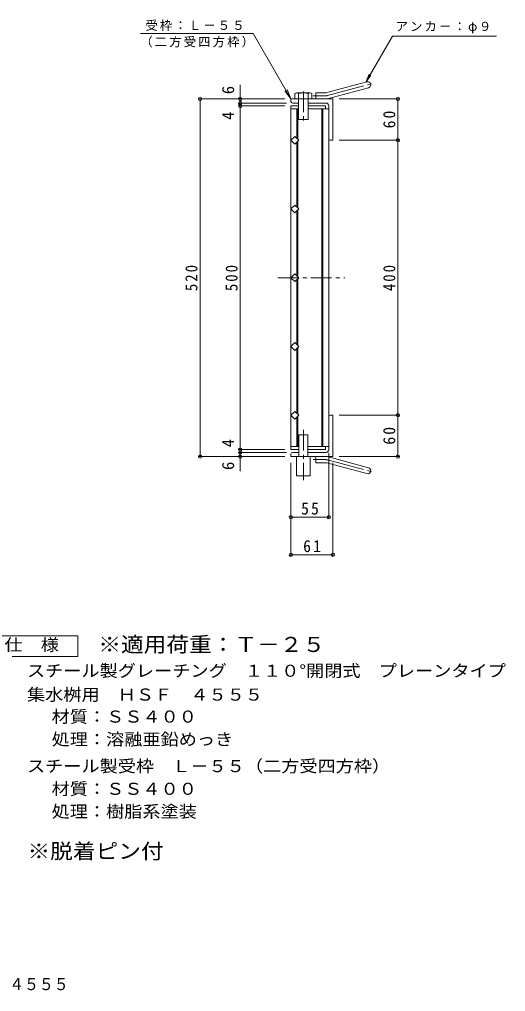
# Model space of a CAD drawing. Units: millimetres, scale not verified. Extents: x -895 to 877, y -823 to 694.
# Drawn here: x 170 to 877, y -823 to 591 of the extents above; entities that cross this region are included whole.
import ezdxf
from ezdxf.enums import TextEntityAlignment as Align

# ---------------------------------------------------------------- set-up
doc = ezdxf.new("R2010")
doc.units = ezdxf.units.MM
doc.header["$LTSCALE"] = 6
doc.header["$PDMODE"] = 32
doc.header["$PDSIZE"] = 4.8
doc.linetypes.add('CHAIN1', pattern=[8, 5, -1, 1, -1])
doc.linetypes.add('CHAIN2', pattern=[12, 9, -1, 1, -1])
for name, color, linetype, lineweight in [('A-1', 2, 'Continuous', 9), ('A-2', 3, 'Continuous', 9), ('A-4', 7, 'Continuous', 9), ('A-5', 7, 'Continuous', 9), ('A-9', 4, 'Continuous', 9), ('F-4_F-4ﾚｲﾔ', 2, 'Continuous', 9)]:
    doc.layers.add(name, color=color, linetype=linetype, lineweight=lineweight)
doc.layers.add('F-5_F-5ﾚｲﾔ', color=2, linetype='Continuous')
doc.styles.add('ＭＳ ゴシック', font='')
doc.styles.get('ＭＳ ゴシック').set_extended_font_data('MS Gothic')

msp = doc.modelspace()

# ---------------------------------------------------------------- linework, layer by layer
at = {"layer": 'A-1'}
for p, q in [((617.223, 484.776), (675.413, 500.368)), ((601.078, 475.469), (601.078, 484.469)), ((614.893, 484.469), (601.078, 484.469)), ((619.552, 476.082), (677.743, 491.675)), ((626.078, 475.469), (565.078, 475.469)), ((565.078, 475.469), (565.078, 471.969)), ((576.078, 469.469), (567.578, 469.469)), ((616.078, 469.469), (590.078, 469.469)), ((626.078, 475.469), (626.078, 415.469)), ((620.078, 465.469), (620.078, 417.969)), ((622.578, 15.469), (626.078, 15.469)), ((626.078, -44.531), (626.078, 15.469)), ((620.078, -34.531), (620.078, 12.969)), ((565.078, -41.031), (565.078, -44.531)), ((576.578, -38.531), (567.578, -38.531)), ((616.078, -38.531), (589.578, -38.531)), ((626.078, -44.531), (565.078, -44.531)), ((601.078, -44.531), (601.078, -53.531)), ((614.893, -53.531), (601.078, -53.531)), ((617.223, -53.838), (675.413, -69.43)), ((619.552, -45.144), (677.743, -60.737))]:
    msp.add_line(p, q, dxfattribs=at)
at = {"layer": 'A-1', "linetype": 'CHAIN2'}
for p, q in [((618.387, 480.429), (683.554, 497.89)), ((614.893, 479.969), (597.273, 479.969)), ((614.893, -49.031), (597.273, -49.031)), ((618.387, -49.491), (683.554, -66.952))]:
    msp.add_line(p, q, dxfattribs=at)
at = {"layer": 'A-1'}
for centre, radius, start, end in [((676.578, 496.021), 4.5, 285.00014, 104.99991), ((614.893, 493.469), 9, 270, 285.00002), ((567.578, 471.969), 2.5, 180, 270), ((614.893, 493.469), 18, 270, 285), ((616.078, 465.469), 4, 0, 90), ((622.578, 417.969), 2.5, 180, 270), ((622.578, 12.969), 2.5, 90, 180), ((567.578, -41.031), 2.5, 90, 180), ((616.078, -34.531), 4, 270, 0), ((614.893, -62.531), 18, 74.99998, 89.99998), ((614.893, -62.531), 9, 74.99998, 90), ((676.578, -65.083), 4.5, 255.00008, 74.99986)]:
    msp.add_arc(centre, radius, start, end, dxfattribs=at)
at = {"layer": 'A-1', "linetype": 'CHAIN2'}
for centre, start, end in [((614.893, 493.469), 270, 284.99995), ((614.893, -62.531), 75.00005, 90)]:
    msp.add_arc(centre, 13.5, start, end, dxfattribs=at)
at = {"layer": 'A-2'}
for p, q in [((565.078, 465.469), (576.078, 465.469)), ((565.078, 465.469), (565.078, 215.469)), ((565.078, 460.969), (576.078, 460.969)), ((573.578, 460.969), (573.578, 418.283)), ((575.078, 460.969), (575.078, 416.783)), ((590.078, 465.469), (615.078, 465.469)), ((610.078, 460.969), (610.078, 214.969)), ((611.578, 460.969), (611.578, 214.969)), ((615.078, 465.469), (615.078, 460.969)), ((573.578, 412.655), (573.578, 318.283)), ((575.078, 414.155), (575.078, 316.783)), ((573.578, 312.655), (573.578, 218.283)), ((575.078, 314.155), (575.078, 216.783)), ((565.078, -34.531), (565.078, 215.469)), ((573.578, 118.283), (573.578, 212.655)), ((575.078, 116.783), (575.078, 214.155)), ((610.078, -30.031), (610.078, 214.969)), ((611.578, -30.031), (611.578, 214.969)), ((575.078, 16.783), (575.078, 114.155)), ((573.578, 18.283), (573.578, 112.655)), ((575.078, -30.031), (575.078, 14.155)), ((573.578, -30.031), (573.578, 12.655)), ((565.078, -30.031), (576.578, -30.031)), ((565.078, -34.531), (576.578, -34.531)), ((589.578, -34.531), (615.078, -34.531)), ((615.078, -34.531), (615.078, -30.031))]:
    msp.add_line(p, q, dxfattribs=at)
at = {"layer": 'A-2', "linetype": 'CHAIN1'}
msp.add_line((546.157, 215.469), (643.551, 215.469), dxfattribs=at)
at = {"layer": 'A-2'}
for points in [[(590.078, 460.969), (620.078, 460.969), (620.078, 214.969)], [(589.578, -30.031), (620.078, -30.031), (620.078, 214.969)]]:
    msp.add_lwpolyline(points, dxfattribs=at)
for points in [[(576.392, 415.469), (570.735, 409.812), (565.078, 415.469), (570.735, 421.126)], [(576.392, 315.469), (570.735, 309.812), (565.078, 315.469), (570.735, 321.126)], [(576.392, 215.469), (570.735, 209.812), (565.078, 215.469), (570.735, 221.126)], [(576.392, 115.469), (570.735, 121.126), (565.078, 115.469), (570.735, 109.812)], [(576.392, 15.469), (570.735, 21.126), (565.078, 15.469), (570.735, 9.812)]]:
    msp.add_lwpolyline(points, close=True, dxfattribs=at)
at = {"layer": 'A-4'}
for p, q in [((491.294, 496.242), (491.294, -65.997)), ((556.078, 475.469), (431.116, 475.469)), ((432.916, 475.469), (432.916, -44.531)), ((558.578, 469.469), (489.494, 469.469)), ((635.078, 475.469), (722.4, 475.469)), ((720.6, 475.469), (720.6, 415.469)), ((556.078, 465.469), (489.494, 465.469)), ((635.078, 415.469), (722.4, 415.469)), ((720.6, 415.469), (720.6, 15.469)), ((635.078, 15.469), (722.4, 15.469)), ((720.6, 15.469), (720.6, -44.531)), ((556.078, -34.531), (489.494, -34.531)), ((558.578, -38.531), (489.494, -38.531)), ((620.078, -39.031), (620.078, -134.648)), ((556.078, -44.531), (431.116, -44.531)), ((500.294, -44.531), (493.094, -44.531)), ((565.078, -53.531), (565.078, -189.212)), ((626.078, -53.531), (626.078, -189.212)), ((635.078, -44.531), (722.4, -44.531)), ((565.078, -132.848), (620.078, -132.848)), ((565.078, -141.849), (565.078, -134.648)), ((565.078, -187.412), (626.078, -187.412))]:
    msp.add_line(p, q, dxfattribs=at)
at = {"layer": 'A-4', "color": 2}
msp.add_line((622.578, 415.469), (626.078, 415.469), dxfattribs=at)
at = {"layer": 'A-4'}
for p in [(432.916, 475.469), (491.294, 475.469), (491.294, 469.469), (491.294, 465.469), (720.6, 475.469), (720.6, 415.469), (720.6, 15.469), (432.916, -44.531), (491.294, -34.531), (491.294, -38.531), (491.294, -44.531), (720.6, -44.531), (565.078, -132.848), (620.078, -132.848), (565.078, -187.412), (626.078, -187.412)]:
    msp.add_point(p, dxfattribs=at)
at = {"layer": 'A-5'}
for p, q in [((346.141, 570.777), (510.052, 570.777)), ((565.078, 475.469), (510.052, 570.777)), ((673.828, 499.918), (678.612, 511.467)), ((673.828, 499.918), (681.438, 509.835)), ((565.078, 475.469), (555.947, 487.369)), ((565.078, 475.469), (559.338, 489.327))]:
    msp.add_line(p, q, dxfattribs=at)
msp.add_lwpolyline([(673.828, 499.918), (712.587, 567.051), (864.168, 567.051)], dxfattribs=at)
at = {"layer": 'A-9'}
for p, q in [((573.359, 484.429), (592.798, 484.429)), ((576.078, 475.469), (576.078, 483.388)), ((590.078, 475.469), (590.078, 483.388)), ((595.517, 483.388), (595.517, 475.469)), ((576.078, 475.469), (576.078, 445.469)), ((590.078, 475.469), (590.078, 445.469)), ((576.078, 445.469), (590.078, 445.469)), ((576.578, -12.834), (589.578, -12.834)), ((576.578, -12.834), (576.578, -44.531)), ((589.578, -12.834), (589.578, -44.531)), ((573.078, -44.531), (573.078, -72.531)), ((593.078, -44.531), (593.078, -72.531)), ((573.078, -72.531), (593.078, -72.531))]:
    msp.add_line(p, q, dxfattribs=at)
at = {"layer": 'A-9', "linetype": 'CHAIN1'}
for p, q in [((583.078, 486.364), (583.078, 440.008)), ((583.078, -5.828), (583.078, -79.023))]:
    msp.add_line(p, q, dxfattribs=at)
at = {"layer": 'A-9'}
msp.add_lwpolyline([(570.639, 483.388), (570.639, 475.469), (595.517, 475.469)], dxfattribs=at)
for centre, radius, start, end in [((573.359, 480.355), 4.074, 48.12389, 131.8763), ((583.078, 460.363), 24.066, 73.09029, 106.90971), ((592.798, 480.355), 4.074, 48.1237, 131.87611)]:
    msp.add_arc(centre, radius, start, end, dxfattribs=at)
at = {"layer": 'F-4_F-4ﾚｲﾔ'}
msp.add_lwpolyline([(119.959, -335.42), (119.959, -305.42), (254.959, -305.42), (254.959, -335.42)], close=True, dxfattribs=at)

# ---------------------------------------------------------------- texts
at = {"layer": 'A-4', "color": 2, "style": 'ＭＳ ゴシック'}
for s, p in [('6', (487.694, 482.456)), ('4', (487.694, 445.124)), ('4', (487.694, -31.088)), ('6', (487.694, -64.137))]:
    msp.add_text(s, height=17.6, rotation=90, dxfattribs=at).set_placement(p, align=Align.BOTTOM_LEFT)
at = {"layer": 'A-4', "color": 2, "char_height": 17.6, "attachment_point": 7, "rotation": 90, "style": 'ＭＳ ゴシック'}
for s, insert in [('\\T1.27;\\W0.95;60', (717, 432.719)), ('\\T1.27;\\W0.9;520', (429.316, 195.969)), ('\\T1.27;\\W0.9;500', (487.694, 195.969)), ('\\T1.27;\\W0.9;400', (717, 195.969)), ('\\T1.27;\\W0.95;60', (717, -27.281))]:
    msp.add_mtext(s, dxfattribs=dict(at, insert=insert))
at = {"layer": 'A-4', "color": 2, "char_height": 17.6, "attachment_point": 7, "style": 'ＭＳ ゴシック'}
for s, insert in [('\\T1.27;\\W0.95;55', (579.828, -129.248)), ('\\T1.27;\\W0.95;61', (582.828, -183.812))]:
    msp.add_mtext(s, dxfattribs=dict(at, insert=insert))
at = {"layer": 'A-5', "char_height": 13.2, "attachment_point": 7, "style": 'ＭＳ ゴシック'}
for s, insert in [('\\T1.17;受枠：Ｌ－５５', (353.34, 574.518)), ('\\T1.17;アンカ－：φ９', (717.163, 570.892)), ('\\T1.17;（二方受四方枠）', (345.874, 550.379))]:
    msp.add_mtext(s, dxfattribs=dict(at, insert=insert))
at = {"layer": 'F-4_F-4ﾚｲﾔ', "style": 'ＭＳ ゴシック', "width": 1.1}
for s, p in [('仕\u3000様', (148.459, -332.421)), ('スチール製グレーチング\u3000１１０°開閉式\u3000プレーンタイプ', (181.212, -370.172)), ('集水桝用\u3000ＨＳＦ\u3000４５５５', (181.212, -404.86)), ('材質：ＳＳ４００', (217.04, -436.842)), ('処理：溶融亜鉛めっき', (217.04, -469.842)), ('スチール製受枠\u3000Ｌ－５５（二方受四方枠）', (181.213, -508.843)), ('材質：ＳＳ４００', (217.04, -541.843)), ('処理：樹脂系塗装', (217.04, -574.843))]:
    msp.add_text(s, height=17.6, dxfattribs=at).set_placement(p, align=Align.BOTTOM_LEFT)
at = {"layer": 'F-4_F-4ﾚｲﾔ', "color": 3, "style": 'ＭＳ ゴシック', "width": 1.1}
msp.add_text('※脱着ピン付', height=21.99, dxfattribs=at).set_placement((181.97, -636.057), align=Align.BOTTOM_LEFT)
at = {"layer": 'F-5_F-5ﾚｲﾔ', "color": 3, "style": 'ＭＳ ゴシック', "width": 1.1}
msp.add_text('※適用荷重：Ｔ－２５', height=21.99, dxfattribs=at).set_placement((284.959, -335.42), align=Align.BOTTOM_LEFT)
at = {"layer": 'F-5_F-5ﾚｲﾔ', "style": 'ＭＳ ゴシック', "width": 0.9}
msp.add_text('集水桝用\u3000ＨＳＦ\u3000４５５５', height=17.6, dxfattribs=at).set_placement((-39.071, -825.907), align=Align.BOTTOM_LEFT)

doc.saveas('drawing.dxf')
